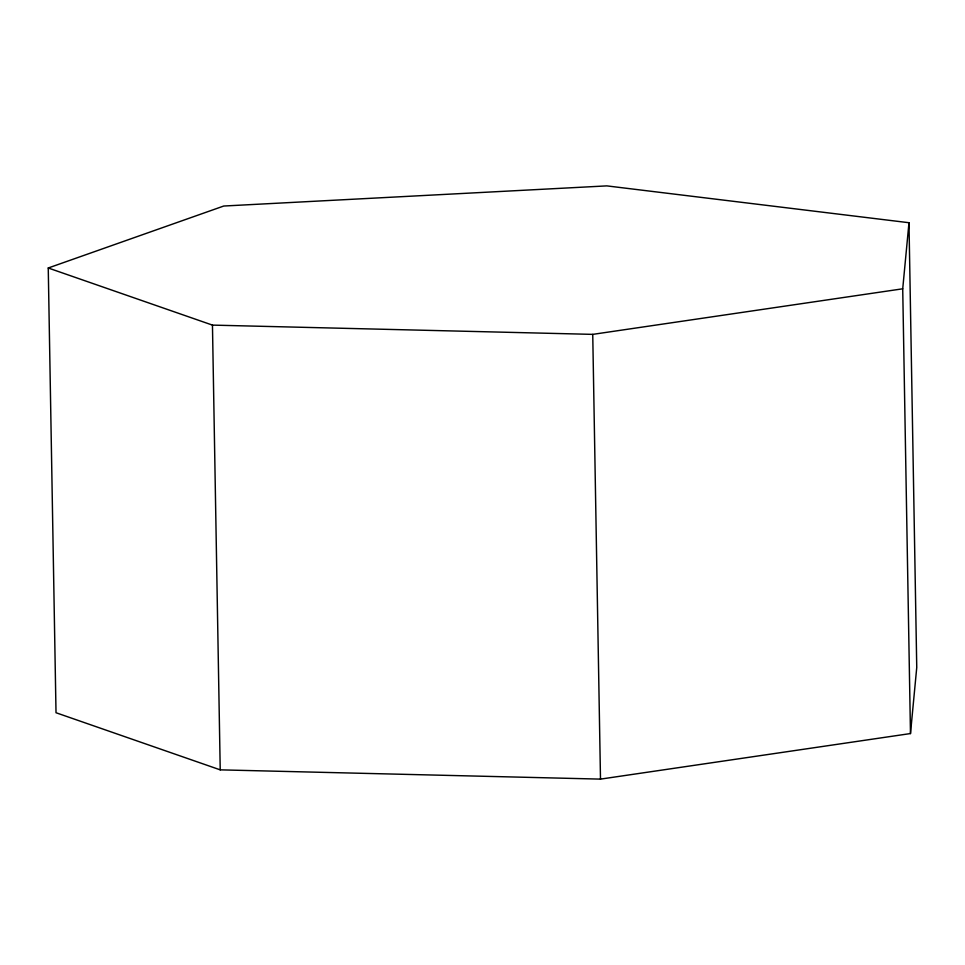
<?xml version="1.0" encoding="UTF-8"?>
<svg xmlns="http://www.w3.org/2000/svg" width="965" height="965" viewBox="0 0 965 965"><rect width="100%" height="100%" fill="white"/><g stroke="black" fill="none" stroke-linecap="round" stroke-linejoin="round"><path stroke-width="1.45" d="M910.477 733.557L902.721 288.8L908.982 222.722L606.816 185.883L223.759 206.028L48.25 267.993L56.018 712.737L220.225 769.853L600.495 779.117L910.477 733.557L916.75 667.466L908.982 222.722M48.25 267.993L212.457 325.108L592.739 334.373L902.721 288.8M592.739 334.373L600.495 779.117M212.457 325.108L220.225 769.853"/></g></svg>
